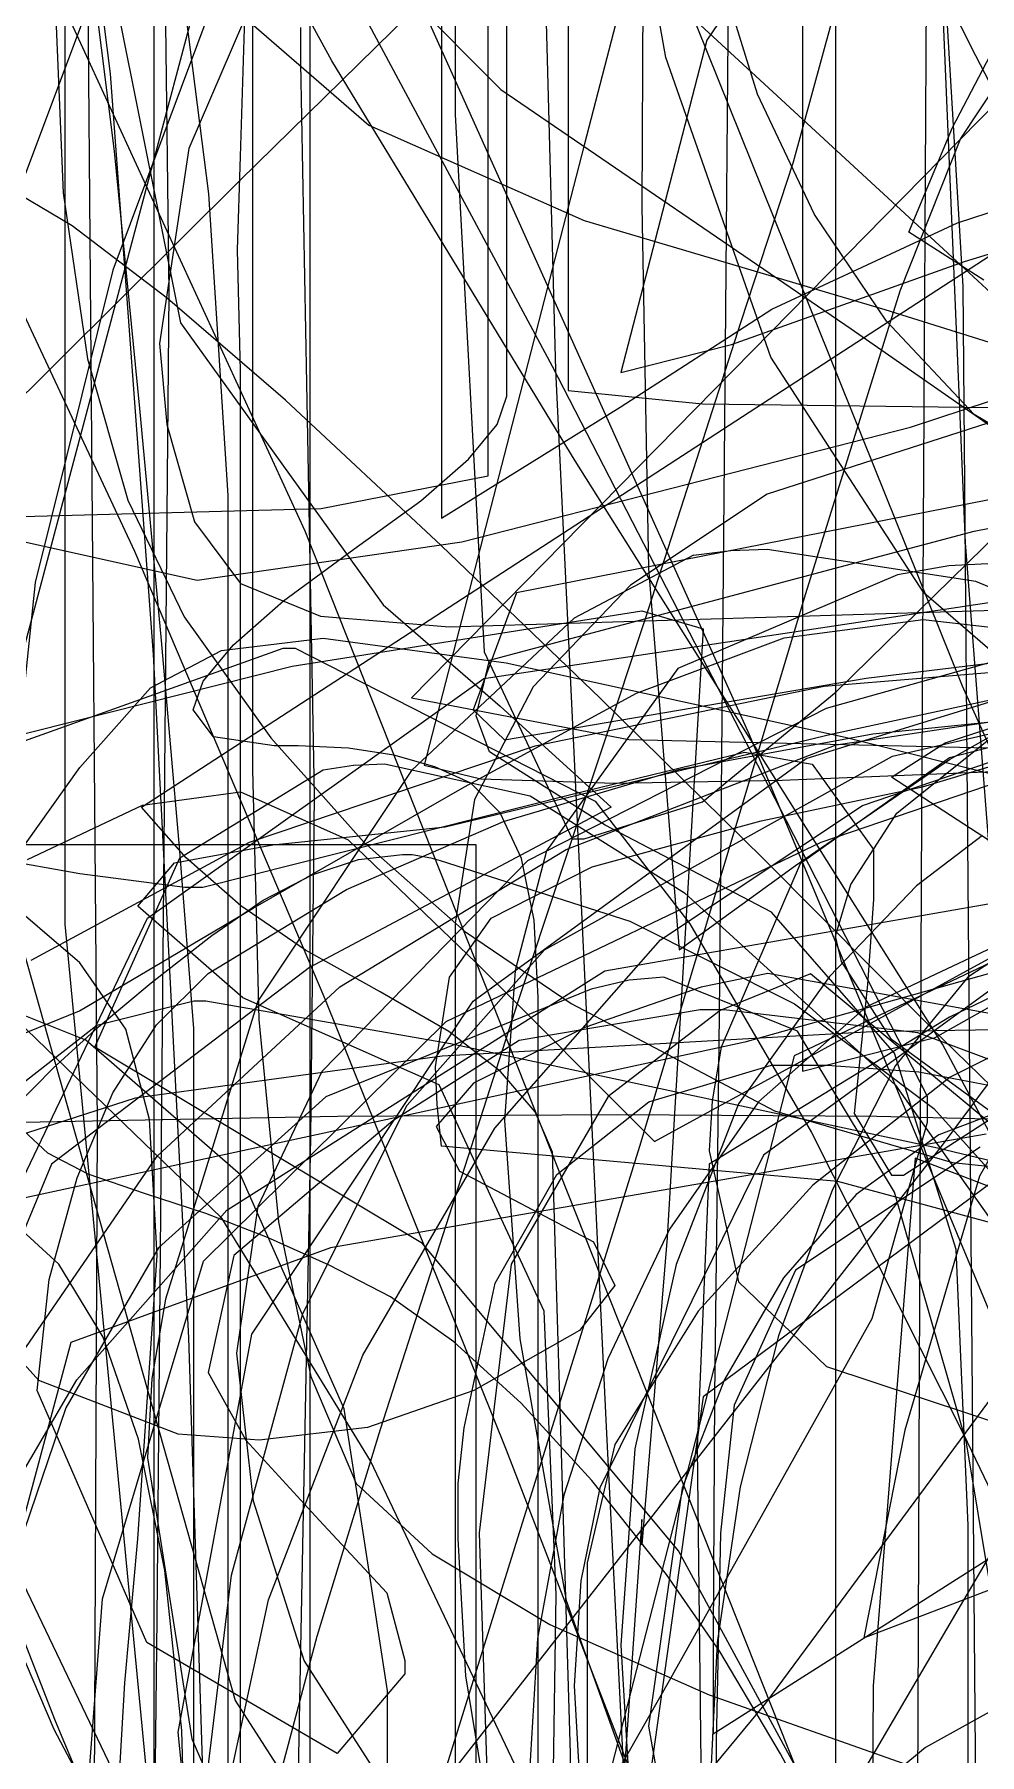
# Model space of a CAD drawing. Extents: x -0.2 to 10.5, y -3.8 to 8.5.
# Drawn here: x 3.334 to 5.07, y 2.583 to 5.745 of the extents above; entities that cross this region are included whole.
import ezdxf

# ---------------------------------------------------------------- set-up
doc = ezdxf.new("R2010")
doc.units = 0
doc.layers.get('0').update_dxf_attribs({"linetype": 'CONTINUOUS'})
for name, color, linetype in [('!', 7, 'CONTINUOUS'), ('&', 7, 'CONTINUOUS'), ('1', 7, 'CONTINUOUS'), ('2', 7, 'CONTINUOUS'), ('3', 7, 'CONTINUOUS'), ('4', 7, 'CONTINUOUS'), ('5', 7, 'CONTINUOUS'), ('6', 7, 'CONTINUOUS'), ('8', 7, 'CONTINUOUS'), ('9', 7, 'CONTINUOUS'), ('A', 7, 'CONTINUOUS'), ('a_', 7, 'CONTINUOUS'), ('B', 7, 'CONTINUOUS'), ('b_', 7, 'CONTINUOUS'), ('C', 7, 'CONTINUOUS'), ('c_', 7, 'CONTINUOUS'), ('D', 7, 'CONTINUOUS'), ('d_', 7, 'CONTINUOUS'), ('E', 7, 'CONTINUOUS'), ('e_', 7, 'CONTINUOUS'), ('F', 7, 'CONTINUOUS'), ('f_', 7, 'CONTINUOUS'), ('g_', 7, 'CONTINUOUS'), ('H', 7, 'CONTINUOUS'), ('h_', 7, 'CONTINUOUS'), ('i_', 7, 'CONTINUOUS'), ('j_', 7, 'CONTINUOUS'), ('K', 7, 'CONTINUOUS'), ('k_', 7, 'CONTINUOUS'), ('L', 7, 'CONTINUOUS'), ('l_', 7, 'CONTINUOUS'), ('M', 7, 'CONTINUOUS'), ('m_', 7, 'CONTINUOUS'), ('N', 7, 'CONTINUOUS'), ('n_', 7, 'CONTINUOUS'), ('O', 7, 'CONTINUOUS'), ('o_', 7, 'CONTINUOUS'), ('P', 7, 'CONTINUOUS'), ('p_', 7, 'CONTINUOUS'), ('q_', 7, 'CONTINUOUS'), ('R', 7, 'CONTINUOUS'), ('r_', 7, 'CONTINUOUS'), ('S', 7, 'CONTINUOUS'), ('s_', 7, 'CONTINUOUS'), ('T', 7, 'CONTINUOUS'), ('t_', 7, 'CONTINUOUS'), ('U', 7, 'CONTINUOUS'), ('u_', 7, 'CONTINUOUS'), ('V', 7, 'CONTINUOUS'), ('v_', 7, 'CONTINUOUS'), ('W', 7, 'CONTINUOUS'), ('w_', 7, 'CONTINUOUS'), ('X', 7, 'CONTINUOUS'), ('x_', 7, 'CONTINUOUS'), ('Y', 7, 'CONTINUOUS'), ('y_', 7, 'CONTINUOUS'), ('Z', 7, 'CONTINUOUS'), ('z_', 7, 'CONTINUOUS')]:
    doc.layers.add(name, color=color, linetype=linetype)

msp = doc.modelspace()

# ---------------------------------------------------------------- linework, layer by layer
at = {"layer": '!', "color": 7}
for p, q in [((5.044126, 4.810084), (4.988315, 6.143358)), ((5.145411, 3.500262), (5.044126, 4.810084))]:
    msp.add_line(p, q, dxfattribs=at)
at = {"layer": '&', "color": 7}
for p, q in [((3.66264, 5.825548), (3.947896, 5.57818)), ((3.947896, 5.57818), (4.34339, 5.402468)), ((4.34339, 5.402468), (4.895986, 5.239175)), ((4.895986, 5.239175), (5.44582, 5.066229)), ((4.544588, 4.787309), (4.325478, 4.67188)), ((4.612798, 4.795352), (4.544587, 4.787168)), ((4.679634, 4.798174), (4.612798, 4.795352)), ((5.063416, 4.738908), (4.679634, 4.798174)), ((5.492677, 4.561136), (5.063416, 4.738908)), ((4.325478, 4.67188), (4.026445, 4.391802)), ((4.026445, 4.391802), (3.743946, 3.967707)), ((3.743946, 3.967707), (3.574449, 3.420281)), ((3.574449, 3.420281), (3.549641, 3.274231)), ((3.549641, 3.274231), (3.541375, 3.128152)), ((3.541375, 3.128152), (3.622678, 2.612081)), ((3.622678, 2.612081), (3.866592, 2.056047))]:
    msp.add_line(p, q, dxfattribs=at)
at = {"color": 7}
for p, q in [((4.751634, 4.413816), (5.505079, 4.647044)), ((4.139443, 3.967679), (4.751634, 4.413816)), ((5.07513, 4.272225), (4.953862, 4.179882)), ((4.953862, 4.179882), (4.794011, 4.013145)), ((4.794011, 4.013145), (4.627267, 3.778872)), ((3.733266, 3.355482), (4.139443, 3.967679)), ((4.627267, 3.778872), (4.512891, 3.483978)), ((4.512891, 3.483978), (4.436409, 3.144973)), ((3.597874, 2.624075), (3.733266, 3.355482)), ((4.436409, 3.144973), (4.410916, 2.783926)), ((4.410916, 2.783926), (4.432964, 2.411167)), ((3.69916, 1.588743), (3.597874, 2.624075))]:
    msp.add_line(p, q, dxfattribs=at)
at = {"layer": '1', "color": 7}
for p, q in [((5.087533, 4.889022), (4.219368, 4.718136)), ((4.219369, 4.71839), (4.139443, 4.503421)), ((4.861535, 4.561305), (5.495433, 4.638465)), ((4.197321, 4.448303), (4.861535, 4.561305)), ((4.139443, 4.503421), (4.197321, 4.448303))]:
    msp.add_line(p, q, dxfattribs=at)
at = {"layer": '2', "color": 7}
for p, q in [((4.873939, 4.459338), (5.199155, 4.492415)), ((4.517542, 4.393524), (4.873939, 4.459338)), ((4.195253, 4.298105), (4.517542, 4.393524)), ((3.907071, 4.173052), (4.195253, 4.298105)), ((3.652996, 4.018366), (3.907071, 4.173052)), ((3.558257, 3.924301), (3.652998, 4.018366)), ((3.477987, 3.799249), (3.558257, 3.924301)), ((4.556989, 3.9521), (4.224192, 3.895599)), ((4.601086, 3.9521), (4.556989, 3.9521)), ((4.956618, 3.909372), (4.601086, 3.9521)), ((4.224192, 3.895599), (3.991993, 3.748138)), ((5.301129, 3.781215), (4.956618, 3.909372)), ((3.412185, 3.64318), (3.477987, 3.799249)), ((3.991993, 3.748138), (3.845921, 3.62413)), ((3.360853, 3.456123), (3.412185, 3.64318)), ((3.845921, 3.62413), (3.699849, 3.500093)), ((3.699849, 3.500093), (3.652996, 3.285124)), ((3.338803, 3.252161), (3.360853, 3.456123)), ((3.652996, 3.285124), (3.721898, 3.161116)), ((3.539997, 2.789006), (3.338803, 3.252161)), ((3.721898, 3.161116), (3.856945, 3.013655)), ((3.856945, 3.013655), (3.980969, 2.879994)), ((3.980969, 2.879994), (4.014042, 2.755958)), ((3.890018, 2.585072), (3.539997, 2.789006)), ((4.014042, 2.755958), (4.014042, 2.731122)), ((4.014042, 2.731122), (3.890018, 2.585072))]:
    msp.add_line(p, q, dxfattribs=at)
at = {"layer": '3', "color": 7}
for p, q in [((4.964876, 4.361915), (5.131618, 4.412235)), ((4.668598, 4.299234), (4.964876, 4.361915)), ((4.358539, 4.214482), (4.668598, 4.299234)), ((4.172505, 4.120079), (4.358539, 4.214482)), ((4.096023, 4.011903), (4.172505, 4.120079)), ((4.07053, 3.847226), (4.096023, 4.011903)), ((4.073296, 3.77763), (4.07053, 3.847226)), ((4.081565, 3.701148), (4.073296, 3.77763)), ((4.809513, 3.636378), (4.081565, 3.701148)), ((5.527127, 3.442096), (4.809513, 3.636378))]:
    msp.add_line(p, q, dxfattribs=at)
at = {"layer": '4', "color": 7}
for p, q in [((5.522992, 6.049745), (4.026444, 4.525632)), ((3.710874, 5.476326), (4.157359, 5.914532)), ((3.231317, 4.999512), (3.710874, 5.476326)), ((4.026444, 4.525463), (4.425385, 4.449009)), ((4.425385, 4.449009), (5.484408, 4.423609)), ((3.344311, 3.745344), (2.849595, 3.73716)), ((3.890702, 3.755786), (3.344311, 3.745344)), ((4.405401, 3.759173), (3.890702, 3.755786)), ((4.881511, 3.755786), (4.405401, 3.759173)), ((5.317662, 3.745344), (4.881511, 3.755786))]:
    msp.add_line(p, q, dxfattribs=at)
at = {"layer": '5', "color": 7}
for p, q in [((3.863835, 5.972416), (4.19043, 5.64374)), ((4.19043, 5.64374), (4.833974, 5.203474)), ((4.833974, 5.203474), (5.561579, 4.696348))]:
    msp.add_line(p, q, dxfattribs=at)
at = {"layer": '6', "color": 7}
for p, q in [((5.042058, 6.43543), (4.568701, 5.734023)), ((3.167927, 5.090472), (3.426309, 5.778812)), ((4.568701, 5.734023), (4.410916, 5.123548)), ((5.042058, 5.32751), (5.567778, 5.485978)), ((4.614176, 5.174518), (5.042058, 5.32751)), ((4.410916, 5.123548), (4.614176, 5.174518)), ((4.919414, 4.751466), (4.515648, 4.579226)), ((5.013807, 4.767892), (4.919413, 4.751241)), ((5.120607, 4.773536), (5.013807, 4.767892)), ((4.515648, 4.579226), (4.274492, 4.24437)), ((4.274492, 4.24437), (4.216614, 4.023869)), ((4.216614, 4.023869), (4.197321, 3.748251)), ((4.197321, 3.748251), (4.22557, 3.347242)), ((4.22557, 3.347242), (4.31032, 2.866307)), ((4.31032, 2.866307), (4.673432, 1.856205))]:
    msp.add_line(p, q, dxfattribs=at)
at = {"layer": '8', "color": 7}
for p, q in [((4.662063, 5.634935), (4.585927, 5.881428)), ((3.489009, 5.779489), (3.602008, 5.214508)), ((4.766449, 5.413588), (4.662063, 5.634935)), ((4.899086, 5.217387), (4.766449, 5.413588)), ((5.059972, 5.04636), (4.899086, 5.217387)), ((3.602008, 5.214508), (3.974078, 4.696348)), ((5.409993, 4.835512), (5.059972, 5.04636)), ((3.974078, 4.696348), (4.189052, 4.510308)), ((4.189052, 4.510308), (4.393002, 4.324295)), ((4.393002, 4.324295), (3.83903, 4.029373)), ((3.83903, 4.029373), (3.364985, 3.668326)), ((4.462419, 3.782739), (4.687901, 3.850274)), ((4.687903, 3.850246), (4.789878, 3.850246)), ((4.789878, 3.850246), (4.958169, 3.838111)), ((4.958169, 3.838111), (5.146099, 3.801958)), ((4.293092, 3.649078), (4.462419, 3.782739)), ((3.364985, 3.668326), (3.116938, 3.070269)), ((4.179921, 3.449265), (4.293092, 3.649078)), ((4.122905, 3.183299), (4.179921, 3.449265)), ((4.111882, 3.081332), (4.122905, 3.183299)), ((4.111882, 2.979337), (4.111882, 3.081332)), ((4.126007, 2.727679), (4.111882, 2.979337)), ((4.168382, 2.468768), (4.126007, 2.727679))]:
    msp.add_line(p, q, dxfattribs=at)
at = {"layer": '9', "color": 7}
for p, q in [((4.493599, 5.70233), (4.427452, 6.079915)), ((3.371877, 5.804296), (3.386691, 5.453579)), ((4.686523, 5.151799), (4.493599, 5.70233)), ((3.386691, 5.453579), (3.431132, 5.148356)), ((3.431132, 5.148356), (3.505201, 4.888598)), ((4.967644, 4.71839), (4.686523, 5.151799)), ((3.505201, 4.888598), (3.608899, 4.674307)), ((5.290103, 4.439357), (4.967644, 4.71839)), ((3.608899, 4.674307), (3.768063, 4.452085)), ((3.768063, 4.452085), (3.939627, 4.259525)), ((3.939627, 4.259525), (4.123595, 4.09657)), ((4.123595, 4.09657), (4.319967, 3.963248)), ((4.319967, 3.963248), (4.693415, 3.766172)), ((4.693415, 3.766172), (5.020011, 3.671092)), ((5.020011, 3.671092), (5.155058, 3.657263))]:
    msp.add_line(p, q, dxfattribs=at)
at = {"layer": 'A', "color": 7}
for p, q in [((3.546236, 5.487925), (4.020971, 7.267647)), ((4.61452, 6.582552), (4.343393, 5.541096)), ((4.343393, 5.541096), (4.12325, 4.686358)), ((3.229977, 4.299375), (3.546236, 5.487925)), ((4.12325, 4.686358), (4.049871, 4.401454)), ((4.049871, 4.401454), (4.153911, 4.376619)), ((4.153911, 4.376619), (4.399892, 4.368434)), ((4.399892, 4.368434), (4.707193, 4.374079)), ((4.707193, 4.374079), (5.11096, 4.39073)), ((5.082016, 3.723387), (3.877609, 3.514628)), ((3.877609, 3.514628), (3.400809, 3.340299)), ((3.400809, 3.340299), (3.251291, 2.784265))]:
    msp.add_line(p, q, dxfattribs=at)
at = {"layer": 'a_', "color": 7}
for p, q in [((4.784363, 4.546827), (5.223958, 4.583347)), ((4.25382, 4.437297), (4.784363, 4.546827)), ((3.728787, 4.260202), (4.25382, 4.437297)), ((3.327778, 4.043173), (3.728787, 4.260202)), ((4.681012, 4.018366), (4.558365, 3.99353)), ((5.088221, 3.944988), (4.681012, 4.018366)), ((4.558365, 3.99353), (4.344771, 3.919108)), ((4.344771, 3.919108), (4.140131, 3.817142)), ((4.140131, 3.817142), (4.071919, 3.737216)), ((4.071919, 3.737216), (4.114637, 3.655202)), ((4.114637, 3.655202), (4.360617, 3.525691)), ((4.360617, 3.525691), (4.399892, 3.44506)), ((3.341559, 3.27059), (3.134853, 3.500037)), ((4.399892, 3.44506), (4.335123, 3.362369)), ((4.335123, 3.362369), (4.140821, 3.252133)), ((3.597874, 3.172066), (3.341559, 3.27059)), ((4.140821, 3.252133), (3.945828, 3.18392)), ((3.746702, 3.16106), (3.597874, 3.172066)), ((3.945828, 3.18392), (3.746702, 3.16106))]:
    msp.add_line(p, q, dxfattribs=at)
at = {"layer": 'B', "color": 7}
for p, q in [((3.473507, 5.672329), (3.393925, 6.30002)), ((3.822506, 5.757448), (3.822504, 5.724371)), ((3.822504, 5.724371), (3.822506, 5.691295)), ((3.822506, 5.691295), (3.835595, 5.005043)), ((3.552399, 4.60505), (3.473507, 5.672329)), ((3.835595, 5.005043), (3.84731, 4.346336)), ((3.61751, 3.348963), (3.552399, 4.60505)), ((5.006915, 4.4428), (5.302506, 4.539264)), ((4.908388, 4.379413), (5.006915, 4.4428)), ((4.908388, 4.379413), (4.908385, 4.379413)), ((4.908385, 4.379413), (4.908388, 4.379413)), ((5.124737, 4.238499), (4.908388, 4.379413)), ((3.84731, 4.346336), (3.841107, 3.717263)), ((3.841107, 3.717263), (3.822506, 2.778112)), ((3.655754, 2.154881), (3.61751, 3.348963)), ((3.822506, 2.778112), (3.814236, 2.340583))]:
    msp.add_line(p, q, dxfattribs=at)
at = {"layer": 'b_', "color": 7}
for p, q in [((3.840409, 3.990793), (3.840409, 6.28938)), ((4.744402, 5.791907), (4.744402, 3.839211)), ((4.988658, 3.901216), (5.319044, 4.087256)), ((3.840409, 1.692234), (3.840409, 3.990793)), ((5.266677, 3.954273), (5.015876, 3.828176)), ((4.744402, 3.839211), (4.988658, 3.901216)), ((5.015876, 3.828176), (4.763693, 3.629746)), ((4.763693, 3.629746), (4.552855, 3.398239)), ((4.552855, 3.398239), (4.399892, 3.15296)), ((4.399892, 3.15296), (4.348905, 2.935225)), ((4.348905, 2.935225), (4.348905, 2.375748))]:
    msp.add_line(p, q, dxfattribs=at)
at = {"layer": 'C', "color": 7}
for p, q in [((3.752115, 6.046641), (3.477871, 5.311452)), ((3.477871, 5.311452), (3.335235, 4.737496)), ((3.335235, 4.737496), (3.287691, 4.283457)), ((3.298726, 4.112572), (3.702511, 2.682157)), ((3.702511, 2.682157), (4.461853, 1.505318))]:
    msp.add_line(p, q, dxfattribs=at)
at = {"layer": 'c_', "color": 7}
for p, q in [((4.854645, 4.327738), (5.291483, 4.476046)), ((4.483953, 4.08054), (4.854645, 4.327738)), ((4.179407, 3.734479), (4.483953, 4.08054)), ((5.197949, 4.109806), (5.048259, 4.012129)), ((5.048259, 4.012129), (4.915451, 3.849343)), ((4.915451, 3.849343), (4.799525, 3.621449)), ((3.937045, 3.31727), (4.179407, 3.734479)), ((4.799525, 3.621449), (4.70065, 3.352576)), ((4.70065, 3.352576), (4.630025, 3.075066)), ((3.763929, 2.86769), (3.937045, 3.31727)), ((4.630025, 3.075066), (4.587651, 2.78895)), ((3.660059, 2.385739), (3.763929, 2.86769)), ((4.587651, 2.78895), (4.573526, 2.494225))]:
    msp.add_line(p, q, dxfattribs=at)
at = {"layer": 'D', "color": 7}
for p, q in [((4.259792, 6.280659), (4.290796, 5.127923)), ((3.449504, 3.739559), (3.432277, 5.830035)), ((4.290796, 5.127923), (4.383815, 3.185585)), ((3.440547, 1.673918), (3.449504, 3.739559)), ((4.383815, 3.185585), (4.472008, 1.424462))]:
    msp.add_line(p, q, dxfattribs=at)
at = {"layer": 'd_', "color": 7}
for p, q in [((4.159424, 4.560628), (5.131631, 4.707383)), ((3.541375, 4.120333), (4.159424, 4.560628)), ((5.645639, 4.302225), (4.729243, 3.867462)), ((3.202378, 3.412012), (3.541375, 4.120333)), ((4.729243, 3.867462), (4.39438, 2.563144))]:
    msp.add_line(p, q, dxfattribs=at)
at = {"layer": 'E', "color": 7}
for p, q in [((3.778397, 5.909678), (3.617166, 5.534859)), ((3.617166, 5.534859), (3.563423, 5.17655)), ((3.563423, 5.17655), (3.577204, 5.027734)), ((3.577204, 5.027734), (3.627502, 4.848579)), ((3.627502, 4.848579), (3.712252, 4.735577)), ((3.712252, 4.735577), (3.859012, 4.675633)), ((4.095347, 4.655596), (5.980503, 4.713479)), ((3.859012, 4.675633), (4.095347, 4.655596)), ((6.972691, 3.944678), (4.87256, 3.911601)), ((4.87256, 3.911601), (4.082771, 3.866643)), ((4.082771, 3.866643), (3.518637, 3.789653)), ((3.518637, 3.789653), (3.180156, 3.680602)), ((3.250264, 2.908442), (3.369377, 2.629748)), ((3.369377, 2.629748), (3.506922, 2.368269))]:
    msp.add_line(p, q, dxfattribs=at)
at = {"layer": 'e_', "color": 7}
for p, q in [((4.9098, 4.417993), (5.29563, 4.506864)), ((4.270428, 4.062449), (4.9098, 4.417993)), ((4.01826, 3.776671), (4.270428, 4.062449)), ((5.282539, 4.018366), (5.069645, 3.646284)), ((3.826724, 3.393413), (4.01826, 3.776671)), ((5.069645, 3.646284), (4.932537, 3.179122)), ((3.695818, 2.912648), (3.826724, 3.393413)), ((4.932537, 3.179122), (4.857439, 2.797416)), ((6.009415, 3.172123), (4.970432, 2.596107)), ((3.625542, 2.334402), (3.695818, 2.912648)), ((4.857439, 2.797416), (5.124762, 2.900089)), ((4.970432, 2.596107), (4.681059, 2.354948))]:
    msp.add_line(p, q, dxfattribs=at)
at = {"layer": 'F', "color": 7}
for p, q in [((4.314454, 5.852528), (4.314454, 5.090472)), ((4.167013, 5.351048), (4.167013, 5.768595)), ((4.167013, 4.9335), (4.167013, 5.351048)), ((4.314454, 5.090472), (4.561121, 5.065636)), ((4.561121, 5.065636), (5.185374, 5.057452)), ((3.860398, 4.873556), (4.167013, 4.9335)), ((3.116947, 4.853518), (3.860398, 4.873556)), ((3.687456, 4.255433), (3.229947, 4.255433)), ((4.144965, 4.255433), (3.687456, 4.255433)), ((4.144965, 2.601808), (4.144965, 4.255433)), ((4.144965, 0.948155), (4.144965, 2.601808))]:
    msp.add_line(p, q, dxfattribs=at)
at = {"layer": 'f_', "color": 7}
for p, q in [((4.201455, 5.553542), (4.201455, 5.790524)), ((4.201455, 5.316532), (4.201455, 5.553542)), ((4.201455, 5.079522), (4.201455, 5.316532)), ((4.183884, 5.027847), (4.201455, 5.079522)), ((4.131174, 4.963754), (4.183884, 5.027847)), ((4.043324, 4.887272), (4.131174, 4.963754)), ((3.920335, 4.7984), (4.043324, 4.887272)), ((3.791316, 4.703489), (3.920335, 4.7984)), ((3.69916, 4.622688), (3.791316, 4.703489)), ((3.643866, 4.556028), (3.69916, 4.622688)), ((3.625434, 4.503478), (3.643866, 4.556028)), ((3.662642, 4.453863), (3.625434, 4.503478)), ((3.774263, 4.437212), (3.662642, 4.453863)), ((3.81836, 4.437212), (3.774263, 4.437212)), ((3.910516, 4.432979), (3.81836, 4.437212)), ((3.99406, 4.419996), (3.910516, 4.432979)), ((4.06899, 4.398548), (3.99406, 4.419996)), ((4.135309, 4.368406), (4.06899, 4.398548)), ((4.189569, 4.313796), (4.135309, 4.368406)), ((4.228326, 4.22992), (4.189569, 4.313796)), ((4.251581, 4.116749), (4.228326, 4.22992)), ((4.259334, 3.974283), (4.251581, 4.116749)), ((4.259334, 0.00003), (4.259334, 3.974283))]:
    msp.add_line(p, q, dxfattribs=at)
at = {"layer": 'g_', "color": 7}
for p, q in [((4.381287, 4.023728), (5.222581, 4.170484)), ((3.687446, 3.583462), (4.381287, 4.023728)), ((5.165736, 3.787424), (4.995204, 3.721807)), ((4.995204, 3.721807), (4.843276, 3.612418)), ((4.843276, 3.612418), (4.709951, 3.459284)), ((3.411322, 3.271662), (3.687446, 3.583462)), ((4.709951, 3.459284), (4.60143, 3.272396)), ((3.21409, 2.934379), (3.411322, 3.271662)), ((4.60143, 3.272396), (4.523915, 3.072752)), ((4.523915, 3.072752), (4.461904, 2.635223)), ((4.461904, 2.635223), (4.574904, 2.005444))]:
    msp.add_line(p, q, dxfattribs=at)
at = {"layer": 'H', "color": 7}
for p, q in [((4.081566, 7.192802), (4.081566, 4.855663)), ((5.029656, 5.398602), (5.227403, 5.462525)), ((4.68859, 5.239429), (5.029656, 5.398602)), ((4.409539, 5.059625), (4.68859, 5.239429)), ((5.663554, 5.216625), (4.679635, 4.899661)), ((4.081566, 4.855663), (4.409539, 5.059625)), ((4.679635, 4.899661), (4.428831, 4.732586)), ((4.428831, 4.732586), (4.249686, 4.545501)), ((4.249686, 4.545501), (4.142199, 4.338462)), ((4.142199, 4.338462), (4.106371, 4.111443)), ((4.106371, 4.111443), (4.106371, 0.757288))]:
    msp.add_line(p, q, dxfattribs=at)
at = {"layer": 'h_', "color": 7}
for p, q in [((4.460525, 7.730463), (4.449502, 5.429138)), ((3.581335, 5.26957), (3.574271, 5.844908)), ((4.449502, 5.429138), (4.461976, 4.762981)), ((3.559288, 2.833202), (3.581335, 5.26957)), ((4.461976, 4.762981), (4.518405, 4.06211)), ((5.014499, 4.412151), (5.184858, 4.508276)), ((4.732, 4.217135), (5.014499, 4.412151)), ((4.518405, 4.06211), (4.732, 4.217135)), ((4.518405, 4.06211), (4.518405, 4.06211)), ((5.179516, 4.017971), (5.014497, 3.938384)), ((5.014497, 3.938384), (4.573525, 3.668298)), ((4.573525, 3.668298), (4.551475, 3.1474)), ((4.551475, 3.1474), (4.562499, 2.155191)), ((3.534483, 0.686225), (3.559288, 2.833202))]:
    msp.add_line(p, q, dxfattribs=at)
at = {"layer": 'i_', "color": 7}
for p, q in [((5.059973, 4.831392), (5.850967, 4.991242)), ((4.16976, 4.594382), (5.059973, 4.831392)), ((4.144956, 4.492471), (4.16976, 4.594438)), ((4.16976, 4.426318), (4.144956, 4.492471)), ((4.381978, 4.291275), (4.16976, 4.426318)), ((4.687902, 4.131424), (4.381978, 4.291275)), ((4.913901, 3.872344), (4.687902, 4.131424)), ((5.0269, 3.511297), (4.913901, 3.872344)), ((5.048947, 3.004172), (5.0269, 3.511297)), ((5.048947, 2.483275), (5.048947, 3.004172))]:
    msp.add_line(p, q, dxfattribs=at)
at = {"layer": 'j_', "color": 7}
for p, q in [((5.020009, 5.573918), (5.179862, 5.879847)), ((4.940084, 5.380991), (5.020009, 5.573918)), ((5.077887, 5.292797), (4.940084, 5.380991)), ((4.940084, 5.380991), (4.940084, 5.380991))]:
    msp.add_line(p, q, dxfattribs=at)
at = {"layer": 'K', "color": 7}
for p, q in [((4.106371, 6.884643), (4.106371, 5.597569)), ((4.106371, 5.597569), (4.160113, 4.610186)), ((4.806413, 4.53647), (5.222581, 4.944365)), ((4.160113, 4.610186), (4.321345, 4.266383)), ((4.561121, 4.33389), (4.806413, 4.53647)), ((4.343392, 4.266383), (4.561121, 4.33389)), ((4.321345, 4.266383), (4.332368, 4.266383)), ((4.332368, 4.266383), (4.343392, 4.266383)), ((4.75956, 4.018338), (4.593505, 3.950802)), ((4.75956, 4.018338), (4.759558, 4.018338)), ((4.759558, 4.018338), (4.75956, 4.018338)), ((5.243249, 3.614562), (4.75956, 4.018338)), ((4.593505, 3.950802), (4.38749, 3.792334)), ((4.38749, 3.792334), (4.209722, 3.484345)), ((4.209722, 3.484345), (4.150467, 2.990315)), ((4.150467, 2.990315), (4.208345, 1.251234))]:
    msp.add_line(p, q, dxfattribs=at)
at = {"layer": 'k_', "color": 7}
for p, q in [((4.613498, 6.391347), (4.602472, 5.168337)), ((3.712245, 5.520578), (3.720511, 5.77551)), ((3.706733, 5.349016), (3.712245, 5.520578)), ((3.712245, 5.126455), (3.706733, 5.349016)), ((4.602472, 5.168337), (4.591448, 3.941178)), ((3.712245, 4.863932), (3.712245, 5.126455)), ((3.712245, 4.55044), (3.712245, 4.863932)), ((3.712244, 3.06835), (3.712245, 4.55044)), ((4.591448, 3.941178), (4.583179, 3.243892)), ((4.583179, 3.243892), (4.580413, 2.800182)), ((4.580413, 2.621027), (5.412746, 3.150871)), ((3.712245, 0.000142), (3.712244, 3.06835)), ((4.580413, 2.800182), (4.580413, 2.621027))]:
    msp.add_line(p, q, dxfattribs=at)
at = {"layer": 'L', "color": 7}
for p, q in [((4.805033, 7.159471), (4.805033, 5.589892)), ((3.553774, 4.541578), (3.553774, 6.50528)), ((4.805033, 5.589892), (4.805033, 4.020313)), ((3.553773, 1.560888), (3.553774, 4.541578)), ((4.805033, 4.020313), (4.805032, 2.762844)), ((4.805032, 2.762844), (4.805033, 1.718989))]:
    msp.add_line(p, q, dxfattribs=at)
at = {"layer": 'l_', "color": 7}
for p, q in [((4.963509, 4.189223), (4.974536, 6.231496)), ((4.952486, 1.422147), (4.963509, 4.189223))]:
    msp.add_line(p, q, dxfattribs=at)
at = {"layer": 'M', "color": 7}
for p, q in [((3.774605, 6.40018), (4.646561, 4.458181)), ((3.517943, 4.79428), (3.167923, 5.542564)), ((3.867967, 3.971602), (3.517943, 4.79428)), ((4.646561, 4.458181), (5.408272, 2.626418)), ((4.20076, 3.142715), (3.867967, 3.971602)), ((4.499107, 2.370329), (4.20076, 3.142715))]:
    msp.add_line(p, q, dxfattribs=at)
at = {"layer": 'm_', "color": 7}
for p, q in [((4.711211, 4.635417), (4.966569, 4.669255)), ((4.966569, 4.669255), (5.187875, 4.643855)), ((4.439463, 4.533873), (4.711211, 4.635417)), ((4.123576, 4.361859), (4.439463, 4.533873)), ((3.735814, 4.138762), (4.123576, 4.361859)), ((3.416775, 3.950153), (3.735814, 4.138762)), ((4.356239, 3.989608), (3.868853, 3.79208)), ((4.426223, 4.006259), (4.356239, 3.989608)), ((4.489906, 4.011621), (4.426223, 4.006259)), ((4.735802, 3.912843), (4.489906, 4.011621)), ((3.261671, 3.88733), (3.416775, 3.950153)), ((4.913608, 3.616538), (4.735802, 3.912843)), ((3.868853, 3.79208), (3.561797, 3.514345)), ((5.046013, 3.155782), (4.913608, 3.616538)), ((3.561797, 3.514345), (3.391557, 3.2201)), ((3.391557, 3.2201), (3.314636, 2.994915)), ((5.110327, 2.768234), (5.046013, 3.155782))]:
    msp.add_line(p, q, dxfattribs=at)
at = {"layer": 'N', "color": 7}
for p, q in [((4.443604, 5.866978), (5.03515, 5.321471)), ((3.402796, 5.39276), (3.26826, 5.472855)), ((3.57833, 5.259269), (3.402796, 5.39276)), ((5.03515, 5.321471), (5.683022, 4.720478)), ((3.794863, 5.072381), (3.57833, 5.259269)), ((4.080816, 4.805032), (3.794863, 5.072381)), ((4.373659, 4.523911), (4.080816, 4.805032)), ((4.673394, 4.229017), (4.373659, 4.523911)), ((4.98002, 3.920322), (4.673394, 4.229017)), ((6.775331, 2.166932), (4.980028, 3.920294))]:
    msp.add_line(p, q, dxfattribs=at)
at = {"layer": 'n_', "color": 7}
for p, q in [((3.532072, 4.328274), (3.71225, 4.352545)), ((3.71225, 4.352545), (3.910343, 4.264351)), ((3.320888, 4.228368), (3.532072, 4.328274)), ((3.910343, 4.264351), (4.144955, 4.038319)), ((4.472928, 3.710095), (5.093045, 4.0491)), ((4.144955, 4.038319), (4.472928, 3.710095)), ((3.378766, 3.484204), (3.072841, 3.765326)), ((5.070996, 3.699201), (4.731999, 3.473197)), ((3.46007, 3.350007), (3.378766, 3.484204)), ((4.731999, 3.473197), (4.619, 3.225152)), ((3.524837, 3.162442), (3.46007, 3.350007)), ((4.619, 3.225152), (4.594194, 2.990174)), ((3.573069, 2.921453), (3.524837, 3.162442)), ((4.594194, 2.990174), (4.585927, 2.605025)), ((3.604764, 2.627067), (3.573069, 2.921453)), ((3.637837, 1.373069), (3.604764, 2.627067)), ((4.585927, 2.605025), (4.596952, 1.577003))]:
    msp.add_line(p, q, dxfattribs=at)
at = {"layer": 'O', "color": 7}
for p, q in [((3.289193, 2.857868), (3.371875, 2.645129)), ((3.371875, 2.645129), (3.446289, 2.467894))]:
    msp.add_line(p, q, dxfattribs=at)
at = {"layer": 'o_', "color": 7}
for p, q in [((4.778852, 4.260202), (5.69387, 4.57234)), ((4.089833, 3.930172), (4.778852, 4.260202)), ((5.149545, 4.032138), (4.672743, 3.684864)), ((3.644038, 3.489877), (4.089833, 3.930172)), ((4.672743, 3.684864), (4.372332, 3.073034)), ((3.458692, 2.869072), (3.644038, 3.489877)), ((4.372332, 3.073034), (4.337191, 2.902149)), ((4.337191, 2.902149), (4.325479, 2.709222)), ((3.423551, 2.406736), (3.458691, 2.869072)), ((4.325479, 2.709222), (4.337191, 2.493548))]:
    msp.add_line(p, q, dxfattribs=at)
at = {"layer": 'P', "color": 7}
for p, q in [((3.734301, 6.034449), (3.734301, 5.487389)), ((3.48074, 5.529892), (3.423551, 5.983423)), ((3.527076, 5.057057), (3.48074, 5.529892)), ((3.734301, 5.487389), (3.734301, 4.940301)), ((3.566866, 4.630732), (3.527076, 5.057057)), ((3.734301, 4.940301), (3.734301, 4.393214)), ((3.600112, 4.250889), (3.566866, 4.630732)), ((3.734301, 4.393214), (3.746185, 3.933982)), ((3.626811, 3.917584), (3.600112, 4.250889)), ((3.746185, 3.933982), (3.781841, 3.562267)), ((3.626811, 3.316084), (3.626811, 3.917584)), ((3.781841, 3.562267), (3.841269, 3.278041)), ((3.626811, 2.714556), (3.626811, 3.316084)), ((3.841269, 3.278041), (3.924469, 3.081332)), ((3.924469, 3.081332), (4.064511, 2.951792)), ((4.064511, 2.951792), (4.28069, 2.822252)), ((4.28069, 2.822252), (4.573007, 2.692712)), ((3.626811, 2.113056), (3.626811, 2.714556)), ((4.573007, 2.692712), (4.941462, 2.563172))]:
    msp.add_line(p, q, dxfattribs=at)
at = {"layer": 'p_', "color": 7}
for p, q in [((4.321343, 4.348284), (4.638292, 4.425443)), ((4.638292, 4.425443), (4.762315, 4.40343)), ((4.762315, 4.40343), (4.875314, 4.246317)), ((3.643348, 4.177398), (4.321343, 4.348284)), ((3.169303, 4.246345), (3.41735, 4.202234)), ((4.875314, 4.246317), (4.875314, 4.155385)), ((3.41735, 4.202234), (3.610275, 4.177398)), ((3.610275, 4.177398), (3.643348, 4.177398)), ((4.875314, 4.155385), (4.864291, 3.998272)), ((4.864291, 3.998272), (4.839486, 3.761262)), ((3.428374, 3.896418), (3.227181, 3.97623)), ((3.71225, 3.648373), (3.428374, 3.896418)), ((3.428374, 3.896418), (3.428374, 3.896418)), ((4.930438, 3.64826), (5.313532, 3.896305)), ((5.306641, 3.794338), (4.5625, 3.240364)), ((4.839486, 3.761262), (4.908388, 3.64826)), ((3.902419, 3.218435), (3.71225, 3.648373)), ((4.908388, 3.64826), (4.930438, 3.64826)), ((4.5625, 3.240364), (4.39438, 2.044222)), ((3.982346, 2.700275), (3.902419, 3.218435)), ((3.982346, 0.691107), (3.982346, 2.700275))]:
    msp.add_line(p, q, dxfattribs=at)
at = {"layer": 'q_', "color": 7}
for p, q in [((4.806414, 4.438708), (5.189508, 4.496592)), ((4.310492, 4.246289), (4.806414, 4.438708)), ((3.894841, 3.994292), (4.310492, 4.246289)), ((5.094971, 4.067134), (4.860845, 3.957067)), ((3.559461, 3.682691), (3.894841, 3.994292)), ((4.860845, 3.957067), (4.663614, 3.782936)), ((4.663614, 3.782936), (4.500489, 3.548494)), ((3.304352, 3.311484), (3.559461, 3.682691)), ((4.500489, 3.548494), (4.387145, 3.310609)), ((4.387145, 3.310609), (4.306185, 3.059968)), ((4.306185, 3.059968), (4.25761, 2.796598)), ((4.25761, 2.796598), (4.241418, 2.520472))]:
    msp.add_line(p, q, dxfattribs=at)
at = {"layer": 'R', "color": 7}
for p, q in [((3.653823, 5.451462), (3.540824, 6.344442)), ((3.689653, 4.897488), (3.653823, 5.451462)), ((3.689653, 1.929188), (3.689653, 4.897488)), ((4.951935, 3.679276), (4.874765, 2.709137)), ((6.263827, 3.172151), (4.951935, 3.679276)), ((4.874765, 2.709137), (4.863741, 1.072022))]:
    msp.add_line(p, q, dxfattribs=at)
at = {"layer": 'r_', "color": 7}
for p, q in [((4.799523, 4.459338), (5.171594, 4.539264)), ((4.088456, 4.288453), (4.799523, 4.459338)), ((3.771507, 4.255376), (4.088456, 4.288453)), ((3.590984, 4.2223), (3.771507, 4.255376)), ((3.52346, 4.142374), (3.590984, 4.2223)), ((3.716385, 3.974114), (3.52346, 4.142374)), ((4.077431, 3.814263), (3.716385, 3.974114)), ((4.270358, 3.398098), (4.077431, 3.814263)), ((4.292406, 2.8772), (4.270358, 3.398098)), ((4.281379, 2.177148), (4.292406, 2.8772))]:
    msp.add_line(p, q, dxfattribs=at)
at = {"layer": 'S', "color": 7}
for p, q in [((4.943002, 5.022682), (5.730199, 5.281734)), ((4.118594, 4.811833), (4.943002, 5.022682)), ((3.255604, 4.825606), (3.632496, 4.74156)), ((3.632496, 4.74156), (4.118594, 4.811833)), ((5.203276, 4.050678), (4.638458, 3.892717)), ((4.638458, 3.892717), (2.921433, 3.520634))]:
    msp.add_line(p, q, dxfattribs=at)
at = {"layer": 's_', "color": 7}
for p, q in [((4.7885, 4.506187), (5.439622, 4.689462)), ((4.24004, 4.226448), (4.7885, 4.506187)), ((5.20811, 4.464672), (5.014497, 4.415058)), ((5.014497, 4.415058), (4.740267, 4.22007)), ((3.862458, 3.839211), (4.24004, 4.226448)), ((4.740267, 4.22007), (4.595574, 3.883153)), ((4.595574, 3.883153), (4.579036, 3.784601)), ((3.744636, 3.591166), (3.862458, 3.839211)), ((4.579036, 3.784601), (4.573524, 3.692964)), ((4.573524, 3.692964), (4.627267, 3.451805)), ((3.705362, 3.32108), (3.744636, 3.591166)), ((4.627267, 3.451805), (4.788498, 3.296103)), ((3.736368, 3.048904), (3.705362, 3.32108)), ((4.788498, 3.296103), (5.171591, 3.169667)), ((3.829385, 2.756071), (3.736368, 3.048904)), ((3.987167, 2.510058), (3.829382, 2.756042))]:
    msp.add_line(p, q, dxfattribs=at)
at = {"layer": 'T', "color": 7}
for p, q in [((5.039995, 5.281339), (4.963511, 6.559467)), ((5.065485, 2.213132), (5.039995, 5.281339))]:
    msp.add_line(p, q, dxfattribs=at)
at = {"layer": 't_', "color": 7}
for p, q in [((3.530349, 4.324295), (5.335579, 5.498368)), ((3.612515, 4.230992), (3.530349, 4.324295)), ((3.71294, 4.143278), (3.612515, 4.230992)), ((3.831623, 4.06132), (3.71294, 4.143278)), ((3.968565, 3.985148), (3.831623, 4.06132)), ((4.094827, 3.91194), (3.968565, 3.985148)), ((4.18974, 3.838365), (4.094827, 3.91194)), ((4.253302, 3.764479), (4.18974, 3.838365)), ((4.285514, 3.690254), (4.253302, 3.764479)), ((4.318587, 2.585072), (4.285514, 3.690254)), ((4.329611, 0.881805), (4.318587, 2.585072))]:
    msp.add_line(p, q, dxfattribs=at)
at = {"layer": 'U', "color": 7}
for p, q in [((3.389789, 6.063376), (3.389789, 5.079437)), ((3.389789, 5.079437), (3.389789, 4.109298)), ((3.389789, 4.109298), (3.546886, 2.472212))]:
    msp.add_line(p, q, dxfattribs=at)
at = {"layer": 'u_', "color": 7}
for p, q in [((3.807332, 4.583403), (4.449498, 4.68537)), ((4.449498, 4.68537), (4.562497, 4.652294)), ((4.562497, 4.652294), (4.496351, 3.533311)), ((3.096264, 4.404248), (3.807332, 4.583403)), ((3.41735, 4.03846), (3.253363, 4.17833)), ((3.50141, 3.916512), (3.41735, 4.03846)), ((3.544818, 3.750452), (3.50141, 3.916512)), ((3.559287, 3.500347), (3.544818, 3.750452)), ((4.496351, 3.533311), (4.449498, 2.96833)), ((3.523458, 2.97945), (3.559287, 3.500347)), ((4.449498, 3.015179), (4.405401, 2.38128)), ((4.449498, 2.96833), (4.449498, 3.015179)), ((3.500031, 2.714866), (3.523458, 2.97945)), ((3.484873, 2.46129), (3.500031, 2.714866))]:
    msp.add_line(p, q, dxfattribs=at)
at = {"layer": 'V', "color": 7}
for p, q in [((4.04298, 7.02248), (5.037924, 4.547533)), ((3.830763, 4.83142), (2.970867, 6.705573)), ((4.924924, 2.075351), (3.830763, 4.83142)), ((5.037924, 4.547533), (6.245086, 1.852085))]:
    msp.add_line(p, q, dxfattribs=at)
at = {"layer": 'v_', "color": 7}
for p, q in [((3.258876, 4.426262), (3.7908, 4.616423)), ((3.7908, 4.616423), (3.81285, 4.616423)), ((3.81285, 4.616423), (4.364065, 4.335302)), ((4.364065, 4.335302), (4.537697, 4.110004)), ((4.537697, 4.110004), (4.76094, 3.72621)), ((3.677802, 3.569125), (3.235452, 3.996324)), ((4.76094, 3.72621), (5.039991, 3.172941)), ((3.951341, 3.122621), (3.677802, 3.569125)), ((5.039991, 3.172941), (5.381057, 2.461177)), ((4.275869, 2.439135), (3.951341, 3.122621))]:
    msp.add_line(p, q, dxfattribs=at)
at = {"layer": 'W', "color": 7}
for p, q in [((4.728166, 5.510475), (4.797144, 5.76329)), ((5.156323, 5.736986), (5.035009, 5.553232)), ((5.035009, 5.553232), (4.923217, 5.272816)), ((4.631829, 5.216907), (4.728166, 5.510475)), ((4.923217, 5.272816), (4.750168, 4.716753)), ((4.457004, 4.673291), (4.631829, 5.216907)), ((4.750168, 4.716753), (4.445112, 3.700668)), ((4.22211, 3.967368), (4.457004, 4.673291)), ((3.969384, 3.181351), (4.22211, 3.967368)), ((4.445112, 3.700668), (4.051447, 2.435297)), ((3.852829, 2.800746), (3.969384, 3.181351)), ((3.755307, 2.432588), (3.852829, 2.800746))]:
    msp.add_line(p, q, dxfattribs=at)
at = {"layer": 'w_', "color": 7}
for p, q in [((4.918028, 4.31326), (5.090281, 4.451069)), ((4.833277, 4.182337), (4.918028, 4.31326)), ((4.805029, 4.087256), (4.833277, 4.182337)), ((4.816064, 4.040408), (4.805029, 4.087256)), ((4.908386, 3.89718), (4.816065, 4.040492)), ((5.09718, 3.759371), (4.908386, 3.89718)), ((3.085937, 3.370102), (3.586856, 2.326246))]:
    msp.add_line(p, q, dxfattribs=at)
at = {"layer": 'X', "color": 7}
for p, q in [((4.285516, 5.134583), (3.7343, 6.162578)), ((4.715463, 4.299488), (4.285516, 5.134583)), ((4.974535, 3.792362), (4.715463, 4.299488)), ((4.974535, 3.745514), (4.974535, 3.792362)), ((4.87256, 3.384467), (4.974535, 3.745514)), ((4.500489, 2.718874), (4.87256, 3.384467)), ((5.244629, 3.21629), (4.828461, 2.505203)), ((4.095346, 2.00917), (4.500489, 2.718874))]:
    msp.add_line(p, q, dxfattribs=at)
at = {"layer": 'x_', "color": 7}
for p, q in [((3.863833, 4.393185), (3.919643, 4.40137)), ((3.919643, 4.40137), (3.976832, 4.404192)), ((3.976832, 4.404192), (4.244171, 4.344925)), ((3.600628, 4.231274), (3.863833, 4.393185)), ((4.244171, 4.344925), (4.528047, 4.167154)), ((3.444909, 3.883323), (3.600628, 4.231274)), ((4.528047, 4.167154), (4.915275, 3.813698)), ((4.046423, 3.522276), (3.444909, 3.883323)), ((4.915275, 3.813698), (5.217066, 3.387204)), ((4.517023, 2.957267), (4.046423, 3.522276)), ((4.845684, 2.351618), (4.517023, 2.957267))]:
    msp.add_line(p, q, dxfattribs=at)
at = {"layer": 'Y', "color": 7}
for p, q in [((4.54176, 6.733513), (5.062695, 5.706168)), ((3.880251, 5.696177), (3.40066, 6.573324)), ((4.326768, 4.961016), (3.880251, 5.696177)), ((5.062695, 5.706168), (5.545044, 4.768428)), ((4.7092, 4.353985), (4.326768, 4.961016)), ((5.002055, 3.888911), (4.7092, 4.353985)), ((5.199816, 3.515446), (5.002055, 3.888911))]:
    msp.add_line(p, q, dxfattribs=at)
at = {"layer": 'y_', "color": 7}
for p, q in [((3.92912, 4.228085), (4.009908, 4.237399)), ((4.009908, 4.237399), (4.027651, 4.237399)), ((4.027651, 4.237399), (4.045048, 4.234576)), ((3.843854, 4.200145), (3.92912, 4.228085)), ((4.045048, 4.234576), (4.0621, 4.23119)), ((4.0621, 4.23119), (4.07881, 4.226392)), ((4.07881, 4.226392), (4.427626, 4.115112)), ((3.754109, 4.153635), (3.843854, 4.200145)), ((3.659886, 4.088526), (3.754109, 4.153635)), ((4.427626, 4.115112), (4.729933, 3.963192)), ((3.548437, 4.001715), (3.659886, 4.088526)), ((3.451113, 3.920407), (3.548437, 4.001715)), ((4.729933, 3.963192), (4.985731, 3.770603)), ((3.367914, 3.84463), (3.451113, 3.920407)), ((3.29884, 3.774357), (3.367914, 3.84463)), ((4.985731, 3.770603), (5.195021, 3.537375)), ((3.358097, 3.688646), (3.313655, 3.729991)), ((3.432165, 3.650066), (3.358097, 3.688646)), ((3.535863, 3.614252), (3.432165, 3.650066)), ((3.648862, 3.577535), (3.535863, 3.614252)), ((3.761862, 3.533621), (3.648862, 3.577535)), ((3.874861, 3.482454), (3.761862, 3.533621)), ((3.98786, 3.424062), (3.874861, 3.482454)), ((4.104304, 3.341569), (3.98786, 3.424062)), ((4.227638, 3.229075), (4.104304, 3.341569)), ((4.357863, 3.086609), (4.227638, 3.229075)), ((4.494978, 2.9142), (4.357863, 3.086609)), ((4.592818, 2.77244), (4.494978, 2.9142)), ((4.704438, 2.584141), (4.592818, 2.77244)), ((4.829841, 2.34936), (4.704438, 2.584141))]:
    msp.add_line(p, q, dxfattribs=at)
at = {"layer": 'Z', "color": 7}
for p, q in [((5.002095, 3.702954), (5.421019, 4.267935)), ((5.726943, 4.0999), (4.676878, 2.677782)), ((4.031956, 2.462701), (5.002095, 3.702954)), ((4.676878, 2.677698), (4.235906, 2.145765))]:
    msp.add_line(p, q, dxfattribs=at)
at = {"layer": 'z_', "color": 7}
for p, q in [((3.677111, 4.612077), (3.863836, 4.634937)), ((3.863836, 4.634937), (4.200077, 4.589443)), ((3.546886, 4.543864), (3.677111, 4.612077)), ((4.200077, 4.589443), (4.822951, 4.453045)), ((3.41735, 4.397108), (3.546886, 4.543864)), ((4.822951, 4.453045), (5.515412, 4.279393)), ((3.232694, 4.138734), (3.41735, 4.397108)), ((3.626817, 3.967989), (3.448361, 3.923201)), ((3.63784, 3.967989), (3.626817, 3.967989)), ((3.648864, 3.967989), (3.63784, 3.967989)), ((4.09776, 3.889447), (3.648864, 3.967989)), ((3.448361, 3.923201), (3.276796, 3.788863)), ((4.992452, 3.697903), (4.09776, 3.889447)), ((5.836154, 3.494646), (4.992452, 3.697903))]:
    msp.add_line(p, q, dxfattribs=at)

doc.saveas('drawing.dxf')
